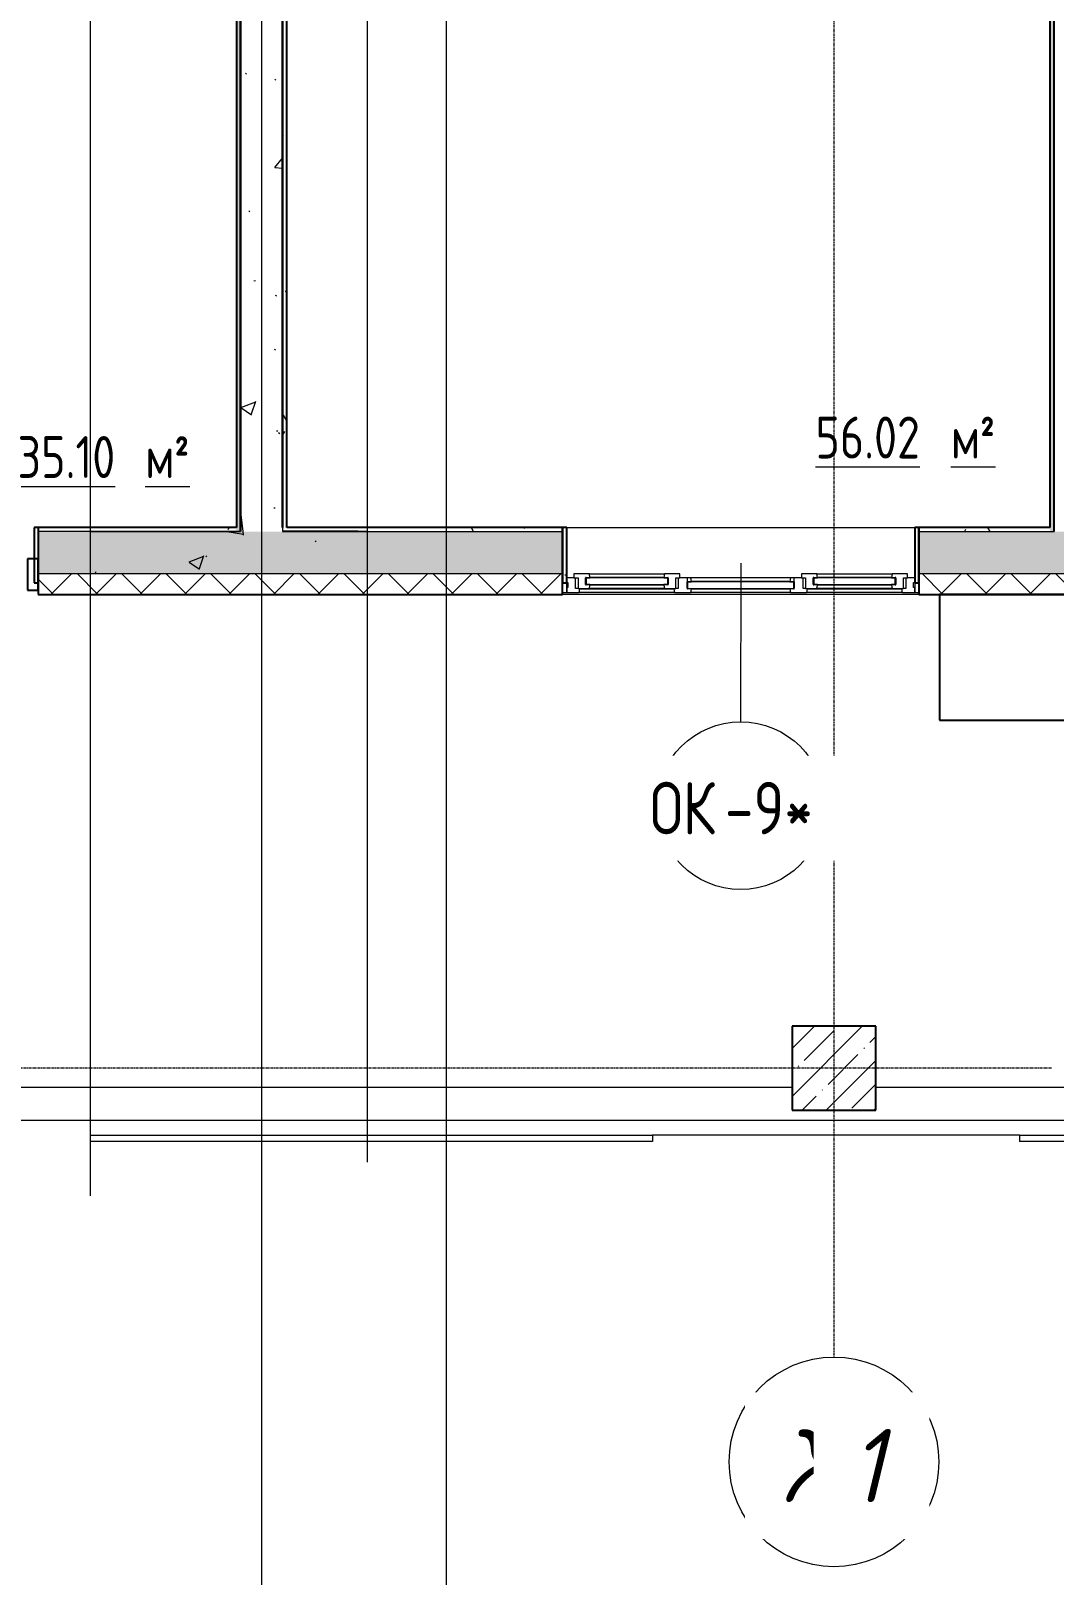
# Model space of a CAD drawing. Header units: millimetres. Extents: x -11854 to 4360091, y -19344 to 4989148.
# Drawn here: x 47142 to 52023, y -2755 to 4611 of the extents above; entities that cross this region are included whole.
import ezdxf

# ---------------------------------------------------------------- set-up
doc = ezdxf.new("R2010")
doc.units = ezdxf.units.MM
doc.linetypes.add('Линия сетки', pattern=[22.225, 12.7, -3.175, 3.175, -3.175])
for name, color, linetype, lineweight in [('A-AREA-IDEN', 254, 'Continuous', 9), ('A-DETL', 254, 'Continuous', 9), ('A-GLAZ', 254, 'Continuous', 9), ('A-GLAZ-CWMG', 254, 'Continuous', 9), ('A-GLAZ-IDEN', 254, 'Continuous', 9), ('A-WALL', 254, 'Continuous', 9), ('S-GRID', 254, 'Continuous', 9), ('S-GRID-IDEN', 254, 'Continuous', 9)]:
    doc.layers.add(name, color=color, linetype=linetype, lineweight=lineweight)
doc.layers.add('кр', color=1, linetype='Continuous')
doc.styles.add('ISOCPEUR_1', font='isocpeur.ttf', dxfattribs={"width": 0.8, "height": 250})
doc.styles.add('ISOCPEUR_B', font='', dxfattribs={"width": 0.8, "height": 200})
doc.styles.add('ISOCPEUR_B_1', font='', dxfattribs={"width": 0.8, "height": 200})
doc.styles.add('ISOCPEUR_I', font='isocpeui.ttf', dxfattribs={"width": 0.9, "height": 350})
doc.styles.get('ISOCPEUR_B').set_extended_font_data('ISOCPEUR', bold=True)
doc.styles.get('ISOCPEUR_B_1').set_extended_font_data('ISOCPEUR', bold=True)
pattern_1 = [(50, (542041.7, 20914.14), (728.7365, -63.7558), [76.2, -838.2]), (355, (542041.7, 20914.14), (-140.9716, 764.2276), [60.96, -670.56]), (100.451, (542102.4, 20908.8), (587.77, 700.4668), [64.76, -712.36]), (46.184, (542041.7, 21117.3), (1084.3162, -168.171), [114.3, -1257.3]), (96.636, (542132, 21103.3), (949.61, 989.7098), [97.14, -1068.54]), (351.184, (542041.7, 21117.3), (949.6206, 989.7012), [91.44, -1005.84]), (21, (542143.3, 21066.54), (606.4579, -409.0606), [76.2, -838.2]), (326, (542143.3, 21066.54), (247.2083, 736.7529), [60.96, -670.56]), (71.451, (542193.8, 21032.46), (853.6683, 327.6855), [64.76, -712.36]), (37.5, (542041.67, 20914.14), (12.3547, 338.22012), [6.706, -655.726, 6.706, -674.014, -673.1]), (37.5, (542041.67, 20914.14), (12.3547, 338.22012), [-1343.152, 6.706, -666.394]), (7.5, (542041.67, 20914.14), (267.27887, 400.72213), [6.706, -381.406, 6.706, -640.486, -256.54]), (7.5, (542041.67, 20914.14), (267.27887, 400.72213), [-1035.304, 6.706, -249.834]), (327.5, (541815.1, 20914.14), (542.36333, -22.91534), [6.706, -247.294, 6.706, -785.774, -1051.56]), (327.5, (541815.1, 20914.14), (542.36333, -22.91534), [-1046.48, 6.706, -1044.854]), (317.5, (541713.5, 20914.14), (592.51696, 101.7071), [6.706, -323.494, 6.706, -519.582, -746.76]), (317.5, (541713.5, 20914.14), (592.51696, 101.7071), [-856.488, 6.706, -740.054])]
pattern_2 = [(45, (542041.67, 20914.14), (-106.066017, 106.066017), []), (135, (542041.67, 20914.14), (-106.066017, -106.066017), [])]
pattern_3 = [(0, (542041.67, 20914.14), (406.4, 101.6), [33.528, -271.272, 33.528, -271.272, -1625.6]), (0, (542041.67, 20914.14), (406.4, 101.6), [-609.6, 33.528, -576.072, 33.528, -271.272, -711.2]), (0, (542041.67, 20914.14), (406.4, 101.6), [-1524, 33.528, -169.672, 33.528, -474.472]), (120, (542194.07, 20964.94), (-291.18818, 301.152724), [33.528, -271.272, 33.528, -1896.872]), (120, (542194.07, 20964.94), (-291.18818, 301.152724), [-338.328, -271.272, 33.528, -576.072, -1016]), (120, (542194.07, 20964.94), (-291.18818, 301.152724), [-1219.2, 33.528, -271.272, 33.528, -677.672]), (120, (542194.07, 20964.94), (-291.18818, 301.152724), [-1557.528, -169.672, 33.528, -474.472]), (240, (542244.87, 21168.14), (-115.21182, -402.752724), [33.528, -271.272, 33.528, -1896.872]), (240, (542244.87, 21168.14), (-115.21182, -402.752724), [-338.328, -271.272, 33.528, -576.072, -1016]), (240, (542244.87, 21168.14), (-115.21182, -402.752724), [-1219.2, 33.528, -271.272, 33.528, -677.672]), (240, (542244.87, 21168.14), (-115.21182, -402.752724), [-1557.528, -169.672, 33.528, -474.472])]
pattern_4 = [(50, (542041.7, 20914.14), (728.7365, -63.7558), [76.2, -838.2]), (355, (542041.7, 20914.14), (-140.9716, 764.2276), [60.96, -670.56]), (100.451, (542102.4, 20908.8), (587.77, 700.46675), [64.76, -712.36]), (46.184, (542041.7, 21117.3), (1084.3162, -168.171), [114.3, -1257.3]), (96.636, (542132, 21103.3), (949.61, 989.7098), [97.14, -1068.54]), (351.184, (542041.7, 21117.3), (949.6206, 989.7012), [91.44, -1005.84]), (21, (542143.3, 21066.54), (606.4579, -409.06057), [76.2, -838.2]), (326, (542143.3, 21066.54), (247.2083, 736.7529), [60.96, -670.56]), (71.451, (542193.8, 21032.46), (853.66825, 327.6855), [64.76, -712.36]), (37.5, (542041.67, 20914.14), (12.35469, 338.22012), [6.706, -655.726, 6.706, -674.014, -673.1]), (37.5, (542041.67, 20914.14), (12.35469, 338.22012), [-1343.152, 6.706, -666.394]), (7.5, (542041.67, 20914.14), (267.27887, 400.72213), [6.706, -381.406, 6.706, -640.486, -256.54]), (7.5, (542041.67, 20914.14), (267.27887, 400.72213), [-1035.304, 6.706, -249.834]), (327.5, (541815.1, 20914.14), (542.36333, -22.91534), [6.706, -247.294, 6.706, -785.774, -1051.56]), (327.5, (541815.1, 20914.14), (542.36333, -22.91534), [-1046.48, 6.706, -1044.854]), (317.5, (541713.5, 20914.14), (592.51696, 101.7071), [6.706, -323.494, 6.706, -519.582, -746.76]), (317.5, (541713.5, 20914.14), (592.51696, 101.7071), [-856.488, 6.706, -740.054])]
pattern_5 = [(0, (542041.67, 20914.14), (406.4, 101.6), [33.528, -271.272, 33.528, -271.272, -1625.6]), (0, (542041.67, 20914.14), (406.4, 101.6), [-609.6, 33.528, -576.072, 33.528, -271.272, -711.2]), (0, (542041.67, 20914.14), (406.4, 101.6), [-1524, 33.528, -169.672, 33.528, -474.472]), (120, (542194.07, 20964.94), (-291.18818, 301.152724), [33.528, -271.272, 33.528, -1896.872]), (120, (542194.07, 20964.94), (-291.18818, 301.152724), [-338.328, -271.272, 33.528, -576.072, -1016]), (120, (542194.07, 20964.94), (-291.18818, 301.152724), [-1219.2, 33.528, -271.272, 33.528, -677.672]), (120, (542194.07, 20964.94), (-291.18818, 301.152724), [-1557.528, -169.672, 33.528, -474.472]), (240, (542244.87, 21168.14), (-115.21182, -402.752724), [33.528, -271.272, 33.528, -1896.872]), (240, (542244.87, 21168.14), (-115.21182, -402.752724), [-338.328, -271.272, 33.528, -576.072, -1016]), (240, (542244.87, 21168.14), (-115.21182, -402.752724), [-1219.2, 33.528, -271.272, 33.528, -677.672]), (240, (542244.87, 21168.14), (-115.21182, -402.752724), [-1557.528, -169.672, 33.528, -474.472])]

# ---------------------------------------------------------------- blocks, each defined once
blk = doc.blocks.new('BIMLIB_Окно_Трехстворчатое_Wintech_СФрамугойСнизу_ГОСТ30674-99 - 1700Х1800-7434254-1Б')
at = {"layer": 'A-GLAZ'}
for p, q in [((-705, 140), (-725, 140)), ((-705, 95), (-705, 140)), ((-644.8, 140), (-190.9, 140)), ((-193.7, 123.5), (-642, 123.5)), ((-596.8, 121.5), (-238.9, 121.5)), ((-594, 105), (-241.7, 105)), ((-112.5, 140), (362.5, 140)), ((359.7, 123.5), (-109.7, 123.5)), ((-109.7, 87.5), (359.7, 87.5)), ((440.9, 140), (894.8, 140)), ((892, 123.5), (443.7, 123.5)), ((488.9, 121.5), (846.8, 121.5)), ((491.7, 105), (844, 105)), ((975, 140), (955, 140)), ((955, 140), (955, 95)), ((-238.9, 51.5), (-596.8, 51.5)), ((-594, 69), (-241.7, 69)), ((-112.5, 70), (362.5, 70)), ((846.8, 51.5), (488.9, 51.5)), ((491.7, 69), (844, 69))]:
    blk.add_line(p, q, dxfattribs=at)
at = {"layer": 'A-GLAZ', "lineweight": 18}
for p, q in [((-705, 140), (-705, 117)), ((-644.8, 140), (-705, 140)), ((-705, 117), (-699.5, 117)), ((-699.5, 93), (-705, 93)), ((-699.5, 117), (-699.5, 93)), ((-663, 70), (-663, 121.5)), ((-663, 121.5), (-651, 121.5)), ((-596.8, 121.5), (-651, 121.5)), ((-651, 121.5), (-651, 70)), ((-642, 123.5), (-644.8, 140)), ((-642, 121.5), (-642, 123.5)), ((-615, 71), (-615, 103)), ((-615, 103), (-594, 103)), ((-223.2, 103), (-612.5, 103)), ((-612.5, 103), (-612.5, 71)), ((-594, 105), (-596.8, 121.5)), ((-594, 103), (-594, 105)), ((-238.9, 121.5), (-241.7, 105)), ((-241.7, 105), (-241.7, 103)), ((-241.7, 103), (-220.7, 103)), ((-184.7, 121.5), (-238.9, 121.5)), ((-223.2, 71), (-223.2, 103)), ((-220.7, 103), (-220.7, 71)), ((-190.9, 140), (-193.7, 123.5)), ((-193.7, 123.5), (-193.7, 121.5)), ((-112.5, 140), (-190.9, 140)), ((-184.7, 70), (-184.7, 121.5)), ((-184.7, 121.5), (-172.7, 121.5)), ((-172.7, 121.5), (-172.7, 70)), ((-109.7, 89.5), (-130.7, 89.5)), ((-130.7, 89.5), (-130.7, 70)), ((378.2, 121.5), (-128.2, 121.5)), ((-128.2, 121.5), (-128.2, 89.5)), ((-128.2, 89.5), (378.2, 89.5)), ((-109.7, 123.5), (-112.5, 140)), ((-112.5, 70), (-109.7, 87.5)), ((-109.7, 121.5), (-109.7, 123.5)), ((-109.7, 87.5), (-109.7, 89.5)), ((362.5, 140), (359.7, 123.5)), ((359.7, 123.5), (359.7, 121.5)), ((359.7, 89.5), (359.7, 87.5)), ((380.7, 89.5), (359.7, 89.5)), ((359.7, 87.5), (362.5, 70)), ((440.9, 140), (362.5, 140)), ((378.2, 89.5), (378.2, 121.5)), ((380.7, 70), (380.7, 89.5)), ((422.7, 70), (422.7, 121.5)), ((422.7, 121.5), (434.7, 121.5)), ((488.9, 121.5), (434.7, 121.5)), ((434.7, 121.5), (434.7, 70)), ((443.7, 123.5), (440.9, 140)), ((443.7, 121.5), (443.7, 123.5)), ((470.7, 71), (470.7, 103)), ((470.7, 103), (491.7, 103)), ((862.5, 103), (473.2, 103)), ((473.2, 103), (473.2, 71)), ((491.7, 105), (488.9, 121.5)), ((491.7, 103), (491.7, 105)), ((846.8, 121.5), (844, 105)), ((844, 105), (844, 103)), ((844, 103), (865, 103)), ((901, 121.5), (846.8, 121.5)), ((862.5, 71), (862.5, 103)), ((865, 103), (865, 71)), ((894.8, 140), (892, 123.5)), ((892, 123.5), (892, 121.5)), ((955, 140), (894.8, 140)), ((901, 70), (901, 121.5)), ((901, 121.5), (913, 121.5)), ((913, 121.5), (913, 70)), ((949.5, 93), (949.5, 117)), ((949.5, 117), (955, 117)), ((955, 93), (949.5, 93)), ((955, 117), (955, 140)), ((-705, 70), (-671, 70)), ((-671, 70), (-671, 51.5)), ((-651, 70), (-671, 70)), ((-671, 51.5), (-596.8, 51.5)), ((-594, 71), (-615, 71)), ((-612.5, 71), (-223.2, 71)), ((-596.8, 51.5), (-594, 69)), ((-594, 69), (-594, 71)), ((-220.7, 71), (-241.7, 71)), ((-241.7, 71), (-241.7, 69)), ((-241.7, 69), (-238.9, 51.5)), ((-238.9, 51.5), (-164.7, 51.5)), ((-164.7, 70), (-184.7, 70)), ((-164.7, 51.5), (-164.7, 70)), ((-164.7, 70), (-130.7, 70)), ((-130.7, 70), (-112.5, 70)), ((362.5, 70), (380.7, 70)), ((380.7, 70), (414.7, 70)), ((414.7, 70), (414.7, 51.5)), ((434.7, 70), (414.7, 70)), ((414.7, 51.5), (488.9, 51.5)), ((491.7, 71), (470.7, 71)), ((473.2, 71), (862.5, 71)), ((488.9, 51.5), (491.7, 69)), ((491.7, 69), (491.7, 71)), ((865, 71), (844, 71)), ((844, 71), (844, 69)), ((844, 69), (846.8, 51.5)), ((846.8, 51.5), (921, 51.5)), ((921, 70), (901, 70)), ((921, 51.5), (921, 70)), ((921, 70), (955, 70))]:
    blk.add_line(p, q, dxfattribs=at)
at = {"layer": 'A-GLAZ', "lineweight": 25}
for p, q in [((-615, 103), (-615, 71)), ((-612.5, 103), (-615, 103)), ((-612.5, 71), (-612.5, 103)), ((-220.7, 103), (-223.2, 103)), ((-223.2, 103), (-223.2, 71)), ((-220.7, 71), (-220.7, 103)), ((-128.2, 121.5), (-130.7, 121.5)), ((-130.7, 121.5), (-130.7, 89.5)), ((-130.7, 89.5), (-128.2, 89.5)), ((-128.2, 89.5), (-128.2, 121.5)), ((378.2, 121.5), (378.2, 89.5)), ((380.7, 121.5), (378.2, 121.5)), ((378.2, 89.5), (380.7, 89.5)), ((380.7, 89.5), (380.7, 121.5)), ((470.7, 103), (470.7, 71)), ((473.2, 103), (470.7, 103)), ((473.2, 71), (473.2, 103)), ((865, 103), (862.5, 103)), ((862.5, 103), (862.5, 71)), ((865, 71), (865, 103)), ((-615, 71), (-612.5, 71)), ((-223.2, 71), (-220.7, 71)), ((470.7, 71), (473.2, 71)), ((862.5, 71), (865, 71))]:
    blk.add_line(p, q, dxfattribs=at)
blk = doc.blocks.new('Ось сетки - Заголовок сетки - Окружность 5 мм-84278-1Б')
at = {"layer": 'S-GRID-IDEN'}
blk.add_circle((0, 0), 5, dxfattribs=at)
blk = doc.blocks.new('Марка окна - Марка окна-2857-1Б')
at = {"layer": 'A-GLAZ-IDEN'}
blk.add_circle((0, 0), 4.001, dxfattribs=at)
blk = doc.blocks.new('Прямоугольный импост - 50 x 150 мм-7419824-1В')
at = {"layer": 'A-GLAZ-CWMG', "lineweight": 25}
for p, q in [((-50, 75), (0, 75)), ((-50, -75), (-50, 75)), ((0, 75), (0, -75)), ((0, -75), (-50, -75))]:
    blk.add_line(p, q, dxfattribs=at)
blk = doc.blocks.new('Прямоугольный импост - 50 x 150 мм-7419824-1А')
at = {"layer": 'кр', "lineweight": 25}
for p, q in [((-50, 75), (0, 75)), ((-50, -75), (-50, 75)), ((0, 75), (0, -75)), ((0, -75), (-50, -75))]:
    blk.add_line(p, q, dxfattribs=at)

msp = doc.modelspace()

# ---------------------------------------------------------------- hatches: boundary and pattern name
at = {"layer": 'A-WALL'}
h = msp.add_hatch(dxfattribs=at)
h.set_pattern_fill('FP_5', color=8, style=0, pattern_type=2)
h.set_pattern_definition(pattern_3)
h.paths.add_polyline_path([(52022.5, 2222.4), (52022.5, 22617.4), (52002.5, 22617.4), (52002.5, 2222.4)])
h = msp.add_hatch(dxfattribs=at)
h.set_pattern_fill('FP_5', color=8, style=0, pattern_type=2)
h.set_pattern_definition(pattern_3)
h.paths.add_polyline_path([(48122.4, 2222.4), (48142.4, 2222.4), (48142.4, 11967.4), (48122.4, 11967.4), (48122.4, 2242.4)])
h = msp.add_hatch(dxfattribs=at)
h.set_pattern_fill('FP_5', color=8, style=0, pattern_type=2)
h.set_pattern_definition(pattern_5)
h.paths.add_polyline_path([(48122.4, 2222.4), (48142.4, 2222.4), (48142.4, 11967.4), (48122.4, 11967.4), (48122.4, 2242.4)])
h = msp.add_hatch(dxfattribs=at)
h.set_pattern_fill('FP_2', color=8, style=0, pattern_type=2)
h.set_pattern_definition(pattern_1)
h.paths.add_polyline_path([(48342.4, 2222.4), (48342.4, 8817.4), (48142.4, 8817.4), (48142.4, 2222.4)])
h = msp.add_hatch(dxfattribs=at)
h.set_pattern_fill('FP_1', color=8, style=0, pattern_type=2)
h.set_pattern_definition(pattern_4)
h.paths.add_polyline_path([(48342.4, 2222.4), (48342.4, 8817.4), (48142.4, 8817.4), (48142.4, 2222.4)])
h = msp.add_hatch(dxfattribs=at)
h.set_pattern_fill('FP_5', color=8, style=0, pattern_type=2)
h.set_pattern_definition(pattern_3)
h.paths.add_polyline_path([(48342.4, 2242.4), (48362.4, 2242.4), (48362.4, 8817.4), (48342.4, 8817.4), (48342.4, 4127.7)])
h = msp.add_hatch(dxfattribs=at)
h.set_pattern_fill('FP_5', color=8, style=0, pattern_type=2)
h.set_pattern_definition(pattern_5)
h.paths.add_polyline_path([(48342.4, 2242.4), (48362.4, 2242.4), (48362.4, 8817.4), (48342.4, 8817.4), (48342.4, 4420.4)])
h = msp.add_hatch(dxfattribs=at)
h.set_pattern_fill('FP_1', color=8, style=0, pattern_type=2)
h.set_pattern_definition(pattern_4)
h.paths.add_polyline_path([(47176.3, 2022.4), (48702.6, 2022.4), (48702.6, 2222.4), (47176.3, 2222.4)])
h.paths.add_polyline_path([(43948, 2022.4), (45026.3, 2022.4), (45026.3, 2222.4), (43827.6, 2222.4), (43827.6, 2022.4)])
h.paths.add_polyline_path([(42113.6, 2022.4), (42127.6, 2022.4), (42127.6, 2222.4), (40927.6, 2222.4), (40927.6, 2022.4)])
h.paths.add_polyline_path([(38777.6, 2022.4), (38777.6, 2222.4), (37577.6, 2222.4), (37577.6, 2022.4), (38444.9, 2022.4)])
h.paths.add_polyline_path([(35693.4, 2022.4), (35877.6, 2022.4), (35877.6, 2222.4), (34677.5, 2222.4), (34677.5, 2022.4), (34776.2, 2022.4)])
h.paths.add_polyline_path([(32527.5, 2022.4), (32527.5, 2222.4), (30527.5, 2222.4), (30527.5, 2022.4), (31107.5, 2022.4)])
h.paths.add_polyline_path([(28814.5, 2022.4), (28827.5, 2022.4), (28827.5, 2222.4), (27627.5, 2222.4), (27627.5, 2022.4), (28356, 2022.4)])
h.paths.add_polyline_path([(22394.3, 2022.4), (22577.5, 2022.4), (22577.5, 2222.4), (21842.6, 2222.4), (21842.6, 2022.4), (21935.7, 2022.4)])
h.paths.add_polyline_path([(25477.5, 2022.4), (25477.5, 2222.4), (24277.5, 2222.4), (24277.5, 2022.4), (24687.2, 2022.4)])
h = msp.add_hatch(dxfattribs=at)
h.set_pattern_fill('FP_5', color=8, style=0, pattern_type=2)
h.set_pattern_definition(pattern_5)
h.paths.add_polyline_path([(48122.4, 2222.4), (48122.4, 2242.4), (47176.3, 2242.4), (47176.3, 2222.4)])
h.paths.add_polyline_path([(45026.3, 2222.4), (45026.3, 2242.4), (44847.4, 2242.4), (44847.4, 2222.4)])
h = msp.add_hatch(dxfattribs=at)
h.set_pattern_fill('FP_5', color=8, style=0, pattern_type=2)
h.set_pattern_definition(pattern_3)
h.paths.add_polyline_path([(47427, 2222.4), (48122.4, 2222.4), (48122.4, 2242.4), (47427, 2242.4), (47427, 2227.7)])
h = msp.add_hatch(dxfattribs=at)
h.set_pattern_fill('FP_2', color=8, style=0, pattern_type=2)
h.set_pattern_definition(pattern_1)
h.paths.add_polyline_path([(47427, 2022.4), (48702.6, 2022.4), (48702.6, 2222.4), (47427, 2222.4), (47427, 2075.4)])
h = msp.add_hatch(dxfattribs=at)
h.set_pattern_fill('FP_5', color=8, style=0, pattern_type=2)
h.set_pattern_definition(pattern_3)
h.paths.add_polyline_path([(52002.5, 2222.4), (52002.5, 2242.4), (51377.6, 2242.4), (51377.6, 2222.4)])
h.paths.add_polyline_path([(48822.2, 2222.4), (49677.6, 2222.4), (49677.6, 2242.4), (48342.4, 2242.4), (48342.4, 2222.4), (48702.6, 2222.4)])
h = msp.add_hatch(dxfattribs=at)
h.set_pattern_fill('FP_2', color=8, style=0, pattern_type=2)
h.set_pattern_definition(pattern_1)
h.paths.add_polyline_path([(82082.6, 2022.4), (82082.6, 2222.4), (81325.2, 2222.4), (81325.2, 2022.4), (81589.1, 2022.4)])
h.paths.add_polyline_path([(79175.2, 2022.4), (79175.2, 2222.4), (77977.6, 2222.4), (77977.6, 2022.4), (78078.3, 2022.4)])
h.paths.add_polyline_path([(76277.6, 2022.4), (76277.6, 2222.4), (74275.8, 2222.4), (74275.8, 2022.4), (75737.8, 2022.4)])
h.paths.add_polyline_path([(72125.8, 2022.4), (72125.8, 2222.4), (70927.6, 2222.4), (70927.6, 2022.4), (71056.8, 2022.4)])
h.paths.add_polyline_path([(69227.6, 2022.4), (69227.6, 2222.4), (68026.3, 2222.4), (68026.3, 2022.4), (68716.4, 2022.4)])
h.paths.add_polyline_path([(65205.6, 2022.4), (65876.3, 2022.4), (65876.3, 2222.4), (64677.6, 2222.4), (64677.6, 2022.4)])
h.paths.add_polyline_path([(62865.1, 2022.4), (62977.6, 2022.4), (62977.6, 2222.4), (60976.3, 2222.4), (60976.3, 2022.4)])
h.paths.add_polyline_path([(55843.6, 2022.4), (55927.6, 2022.4), (55927.6, 2222.4), (54726.3, 2222.4), (54726.3, 2022.4)])
h.paths.add_polyline_path([(58826.3, 2022.4), (58826.3, 2222.4), (57627.6, 2222.4), (57627.6, 2022.4), (58184.1, 2022.4)])
h.paths.add_polyline_path([(52576.3, 2022.4), (52576.3, 2222.4), (51377.6, 2222.4), (51377.6, 2022.4), (52332.9, 2022.4)])
h.paths.add_polyline_path([(49677.6, 2022.4), (49677.6, 2222.4), (48702.6, 2222.4), (48702.6, 2022.4), (49407.3, 2022.4)])
h = msp.add_hatch(dxfattribs=at)
h.set_pattern_fill('FP_5', color=8, style=0, pattern_type=2)
h.set_pattern_definition(pattern_3)
h.paths.add_polyline_path([(49677.6, 1977.4), (49697.6, 1977.4), (49697.6, 2242.4), (49677.6, 2242.4), (49677.6, 2158.6)])
h = msp.add_hatch(dxfattribs=at)
h.set_pattern_fill('FP_4', color=8, style=0, pattern_type=2)
h.set_pattern_definition(pattern_2)
h.paths.add_polyline_path([(48702.6, 1922.4), (48702.6, 2022.4), (47176.3, 2022.4), (47176.3, 1922.4)])
h.paths.add_polyline_path([(40927.6, 1922.4), (42127.6, 1922.4), (42127.6, 2022.4), (40927.6, 2022.4)])
h.paths.add_polyline_path([(43948, 1922.4), (45026.3, 1922.4), (45026.3, 2022.4), (43827.6, 2022.4), (43827.6, 1922.4)])
h.paths.add_polyline_path([(38777.6, 1922.4), (38777.6, 2022.4), (37577.6, 2022.4), (37577.6, 1922.4), (38444.9, 1922.4)])
h.paths.add_polyline_path([(34677.5, 1922.4), (35877.6, 1922.4), (35877.6, 2022.4), (34677.5, 2022.4)])
h.paths.add_polyline_path([(32527.5, 1922.4), (32527.5, 2022.4), (30527.5, 2022.4), (30527.5, 1922.4), (31107.5, 1922.4)])
h.paths.add_polyline_path([(28827.5, 1922.4), (28827.5, 2022.4), (27627.5, 2022.4), (27627.5, 1922.4), (28356, 1922.4)])
h.paths.add_polyline_path([(25477.5, 1922.4), (25477.5, 2022.4), (24277.5, 2022.4), (24277.5, 1922.4), (24687.2, 1922.4)])
h.paths.add_polyline_path([(22577.5, 1922.4), (22577.5, 2022.4), (21842.6, 2022.4), (21842.6, 1922.4), (21935.7, 1922.4)])
h = msp.add_hatch(dxfattribs=at)
h.set_pattern_fill('FP_4', color=8, style=0, pattern_type=2)
h.set_pattern_definition(pattern_2)
h.paths.add_polyline_path([(48702.6, 1922.4), (48702.6, 2022.4), (47427, 2022.4), (47427, 1922.4)])
h = msp.add_hatch(dxfattribs=at)
h.set_pattern_fill('FP_4', color=8, style=0, pattern_type=2)
h.set_pattern_definition(pattern_2)
h.paths.add_polyline_path([(82082.6, 1922.4), (82082.6, 2022.4), (81325.2, 2022.4), (81325.2, 1922.4), (81589.1, 1922.4)])
h.paths.add_polyline_path([(79175.2, 1922.4), (79175.2, 2022.4), (77977.6, 2022.4), (77977.6, 1922.4), (78078.3, 1922.4)])
h.paths.add_polyline_path([(74567.6, 1922.4), (76277.6, 1922.4), (76277.6, 2022.4), (74275.8, 2022.4), (74275.8, 1922.4)])
h.paths.add_polyline_path([(72125.8, 1922.4), (72125.8, 2022.4), (70927.6, 2022.4), (70927.6, 1922.4), (71056.8, 1922.4)])
h.paths.add_polyline_path([(68026.3, 1922.4), (69227.6, 1922.4), (69227.6, 2022.4), (68026.3, 2022.4)])
h.paths.add_polyline_path([(65205.6, 1922.4), (65876.3, 1922.4), (65876.3, 2022.4), (64677.6, 2022.4), (64677.6, 1922.4)])
h.paths.add_polyline_path([(62865.1, 1922.4), (62977.6, 1922.4), (62977.6, 2022.4), (60976.3, 2022.4), (60976.3, 1922.4)])
h.paths.add_polyline_path([(55927.6, 1922.4), (55927.6, 2022.4), (54726.3, 2022.4), (54726.3, 1922.4), (55843.6, 1922.4)])
h.paths.add_polyline_path([(58826.3, 1922.4), (58826.3, 2022.4), (57627.6, 2022.4), (57627.6, 1922.4), (58184.1, 1922.4)])
h.paths.add_polyline_path([(49677.6, 1922.4), (49677.6, 2022.4), (48702.6, 2022.4), (48702.6, 1922.4), (49407.3, 1922.4)])
h.paths.add_polyline_path([(51377.6, 1922.4), (52576.3, 1922.4), (52576.3, 2022.4), (51377.6, 2022.4)])
h = msp.add_hatch(dxfattribs=at)
h.set_pattern_fill('FP_4', color=8, style=0, pattern_type=2)
h.set_pattern_definition(pattern_2)
h.paths.add_polyline_path([(48702.6, 1922.4), (48746.2, 1922.4), (48746.2, 2022.4), (48702.6, 2022.4)])
h = msp.add_hatch(dxfattribs=at)
h.set_pattern_fill('FP_1', color=8, style=0, pattern_type=2)
h.set_pattern_definition([(45, (542041.67, 20914.14), (-114.049253, 114.049253), []), (45, (542155.72, 20914.14), (-114.049253, 114.049253), [201.613, -40.323, 3.353, -36.97])])
h.paths.add_polyline_path([(51172.6, -537.6), (51172.6, -137.6), (50772.6, -137.6), (50772.6, -537.6), (51162.6, -537.6)])

# ---------------------------------------------------------------- linework, layer by layer
at = {"layer": 'A-DETL', "color": 8}
for p, q in [((47427, -945.7), (47427, 12482.6)), ((48746.2, 12254.4), (48746.2, -785.2))]:
    msp.add_line(p, q, dxfattribs=at)
at = {"layer": 'A-GLAZ-IDEN', "color": 8}
msp.add_line((50527.6, 2072.4), (50526.6, 1315.4), dxfattribs=at)
at = {"layer": 'A-WALL', "color": 8, "lineweight": 25}
for p, q in [((52002.5, 22617.4), (52002.5, 2242.4)), ((52022.5, 2222.4), (52022.5, 22617.4)), ((48122.4, 11967.4), (48122.4, 2242.4)), ((48122.4, 11967.4), (48122.4, 2242.4)), ((48142.4, 2222.4), (48142.4, 11967.4)), ((48142.4, 2222.4), (48142.4, 11967.4)), ((48142.4, 8817.4), (48142.4, 2222.4)), ((48142.4, 8817.4), (48142.4, 2222.4)), ((48342.4, 2242.4), (48342.4, 8817.4)), ((48342.4, 8817.4), (48342.4, 2242.4)), ((48342.4, 2242.4), (48342.4, 8817.4)), ((48342.4, 8817.4), (48342.4, 2242.4)), ((48362.4, 2242.4), (48362.4, 8797.4)), ((48362.4, 2242.4), (48362.4, 8797.4)), ((47177.6, 2242.4), (47157.6, 2242.4)), ((47157.6, 2242.4), (47157.6, 1977.4)), ((48122.4, 2242.4), (47176.3, 2242.4)), ((47176.3, 2242.4), (47176.3, 2222.4)), ((47176.3, 2222.4), (47176.3, 1922.4)), ((47177.6, 1977.4), (47177.6, 2242.4)), ((48122.4, 2242.4), (47427, 2242.4)), ((48702.6, 2222.4), (48342.4, 2222.4)), ((48702.6, 2222.4), (48342.4, 2222.4)), ((49697.6, 2242.4), (48362.4, 2242.4)), ((48746.2, 2242.4), (48362.4, 2242.4)), ((49677.6, 2222.4), (49677.6, 2242.4)), ((49677.6, 2242.4), (49677.6, 1977.4)), ((49677.6, 1922.4), (49677.6, 2222.4)), ((49697.6, 1977.4), (49697.6, 2242.4)), ((51357.6, 2242.4), (51357.6, 1977.4)), ((51377.6, 2242.4), (51357.6, 2242.4)), ((52002.5, 2242.4), (51377.6, 2242.4)), ((51377.6, 2242.4), (51377.6, 2222.4)), ((51377.6, 1977.4), (51377.6, 2242.4)), ((51377.6, 2222.4), (51377.6, 1922.4)), ((47157.6, 1977.4), (47177.6, 1977.4)), ((47176.3, 1922.4), (48746.2, 1922.4)), ((47427, 1922.4), (49677.6, 1922.4)), ((49677.6, 1977.4), (49697.6, 1977.4)), ((51357.6, 1977.4), (51377.6, 1977.4)), ((51377.6, 1922.4), (52576.3, 1922.4)), ((52576.3, 1922.4), (51476.3, 1922.4)), ((51476.3, 1922.4), (51476.3, 1322.4)), ((51476.3, 1322.4), (52576.3, 1322.4)), ((51172.6, -137.6), (50772.6, -137.6)), ((50772.6, -137.6), (50772.6, -537.6)), ((51172.6, -537.6), (51172.6, -137.6)), ((50772.6, -537.6), (51172.6, -537.6))]:
    msp.add_line(p, q, dxfattribs=at)
at = {"layer": 'A-WALL', "color": 8}
for p, q in [((48142.4, 2222.4), (47176.3, 2222.4)), ((47427, 2222.4), (48142.4, 2222.4)), ((48342.4, 2242.4), (48342.4, 2222.4)), ((48342.4, 2242.4), (48342.4, 2222.4)), ((48702.6, 2222.4), (49677.6, 2222.4)), ((48746.2, 2222.4), (48702.6, 2222.4)), ((49697.6, 2242.4), (51357.6, 2242.4)), ((51377.6, 2222.4), (52022.5, 2222.4)), ((47176.3, 2022.4), (48746.2, 2022.4)), ((47427, 2022.4), (49677.6, 2022.4)), ((51377.6, 2022.4), (52576.3, 2022.4)), ((51377.6, 1922.4), (49677.6, 1922.4)), ((45372.6, -427.6), (48746.2, -427.6)), ((47427, -427.6), (50772.6, -427.6)), ((51172.6, -427.6), (55972.6, -427.6)), ((48746.2, -587.6), (20365.5, -587.6)), ((83435.9, -587.6), (47427, -587.6)), ((47427, -656.3), (50107.7, -656.3)), ((50107.7, -656.3), (50107.7, -686.3)), ((51857.3, -656.4), (50107.7, -656.4)), ((51857.3, -656.3), (55872.6, -656.3)), ((51857.3, -656.3), (51857.3, -686.3)), ((50107.7, -686.3), (47427, -686.3)), ((55872.6, -686.3), (51857.3, -686.3))]:
    msp.add_line(p, q, dxfattribs=at)
at = {"layer": 'S-GRID', "color": 8, "linetype": 'Линия сетки'}
for p, q in [((48242.6, 26233.7), (48242.6, -3986)), ((48242.6, 26233.7), (48242.6, -3986)), ((48242.6, 26233.7), (48242.6, -3782.8)), ((49122.6, 26233.7), (49122.6, -2980.1)), ((49122.6, 26233.7), (49122.6, -2980.1)), ((49122.6, 26233.7), (49122.6, -2869.8)), ((48242.6, 21247.1), (48242.6, -3782.8)), ((49122.6, 21247.1), (49122.6, -2869.8)), ((50972.6, 8374.9), (50972.6, -1715.3)), ((52010.5, -337.6), (18689, -337.6))]:
    msp.add_line(p, q, dxfattribs=at)

# ---------------------------------------------------------------- block references
at = {"layer": 'A-GLAZ', "color": 8, "rotation": 180}
msp.add_blockref('BIMLIB_Окно_Трехстворчатое_Wintech_СФрамугойСнизу_ГОСТ30674-99 - 1700Х1800-7434254-1Б', (50652.6, 2072.4), dxfattribs=at)
at = {"layer": 'A-GLAZ-CWMG', "color": 8, "extrusion": (0, 0, -1), "rotation": 180}
msp.add_blockref('Прямоугольный импост - 50 x 150 мм-7419824-1В', (-47176.3, 2017.4), dxfattribs=at)
at = {"layer": 'A-GLAZ-IDEN', "color": 8, "xscale": 99.99999999999991, "yscale": 99.99999999999991, "zscale": 99.99999999999991}
msp.add_blockref('Марка окна - Марка окна-2857-1Б', (50527.6, 915.2), dxfattribs=at)
at = {"layer": 'S-GRID-IDEN', "color": 8, "xscale": 99.99999999999991, "yscale": 99.99999999999991, "zscale": 99.99999999999991, "rotation": 180}
msp.add_blockref('Ось сетки - Заголовок сетки - Окружность 5 мм-84278-1Б', (50972.6, -2215.3), dxfattribs=at)
at = {"layer": 'кр', "color": 1, "extrusion": (0, 0, -1), "rotation": 180}
msp.add_blockref('Прямоугольный импост - 50 x 150 мм-7419824-1А', (-47176.3, 2017.4), dxfattribs=at)

# ---------------------------------------------------------------- texts
at = {"layer": 'A-AREA-IDEN', "color": 8, "char_height": 200, "attachment_point": 1}
for s, insert, width, style in [('\\L56.02 ', (50884.1, 2771.1), 782.447, 'ISOCPEUR_B'), ('\\L\\fISOCPEUR|b1|i0|c238|p34|;\\W.8;\\L²', (51667.3, 2771.1), 128.27, 'ISOCPEUR_B_1'), ('\\L35.10 ', (47078.2, 2678.1), 737.552, 'ISOCPEUR_B'), ('\\L\\fISOCPEUR|b1|i0|c238|p34|;\\W.8;\\L²', (47824.3, 2678.1), 128.27, 'ISOCPEUR_B_1'), ('\\L\\fISOCPEUR|b1|i0|c204|p34|;\\W.8;\\Lм', (51529.7, 2771.1), 166.751, 'ISOCPEUR_B'), ('\\L\\fISOCPEUR|b1|i0|c204|p34|;\\W.8;\\Lм', (47686.7, 2678.1), 166.751, 'ISOCPEUR_B')]:
    msp.add_mtext(s, dxfattribs=dict(at, insert=insert, width=width, style=style))

# ---------------------------------------------------------------- next in the draw order: texts
at = {"layer": 'A-GLAZ-IDEN', "color": 8, "insert": (50095.1, 1028.4), "char_height": 250, "width": 432.911, "attachment_point": 1, "style": 'ISOCPEUR_1', "bg_fill": 2}
msp.add_mtext('ОК', dxfattribs=at)
at = {"layer": 'S-GRID-IDEN', "color": 8, "insert": (50722.5, -2058), "char_height": 350, "width": 396.835, "attachment_point": 1, "style": 'ISOCPEUR_I', "bg_fill": 2}
msp.add_mtext('\\fISOCPEUR|b0|i1|c204|p34|;\\W.9;Ж', dxfattribs=at)

# ---------------------------------------------------------------- next in the draw order: texts
at = {"layer": 'A-GLAZ-IDEN', "color": 8, "insert": (50452.3, 1028.4), "char_height": 250, "width": 606.076, "attachment_point": 1, "style": 'ISOCPEUR_1', "bg_fill": 2}
msp.add_mtext('-9*', dxfattribs=at)
at = {"layer": 'S-GRID-IDEN', "color": 8, "insert": (51049.9, -2058), "char_height": 350, "width": 202.025, "attachment_point": 1, "style": 'ISOCPEUR_I', "bg_fill": 2}
msp.add_mtext('\\fISOCPEUR|b0|i1|c204|p34|;\\W.9;1', dxfattribs=at)

doc.saveas('drawing.dxf')
